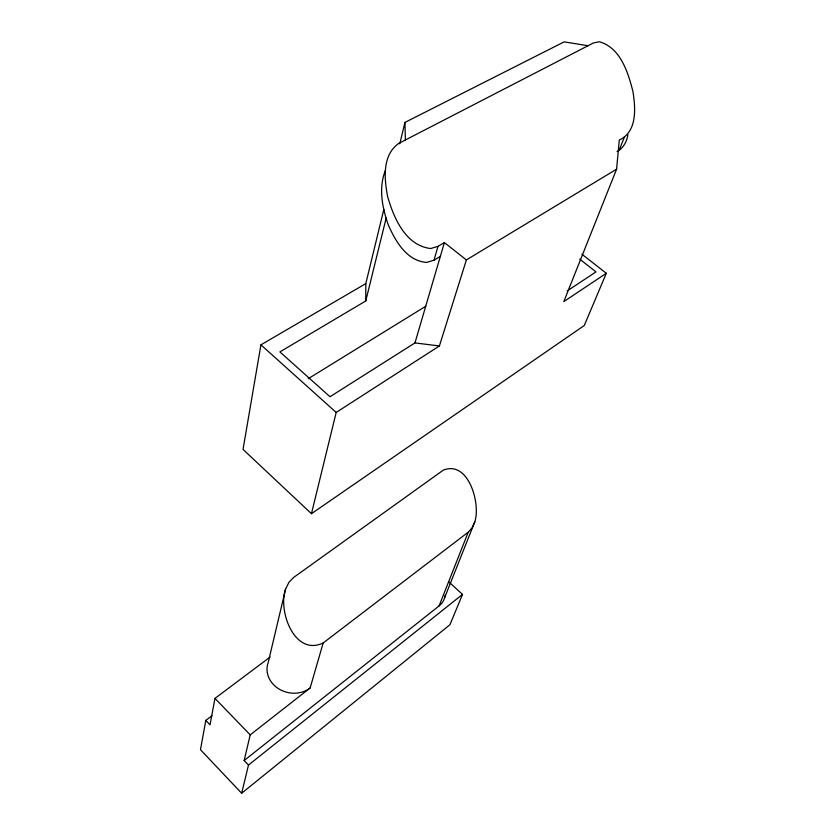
<?xml version="1.0" encoding="UTF-8"?>
<svg xmlns="http://www.w3.org/2000/svg" width="835" height="835" viewBox="0 0 835 835"><rect width="100%" height="100%" fill="white"/><g stroke="black" fill="none" stroke-linecap="round" stroke-linejoin="round"><path stroke-width="1.25" d="M466.379 259.925L444.397 242.588L437.999 246.346L430.662 248.538C405.497 245.542 393.577 217.758 387.555 196.194C384.194 178.648 382.169 155.122 398.681 143.432L593.424 42.961L599.467 41.75C620.509 47.846 628.118 72.457 632.93 91.506C635.581 107.934 637.449 131.784 619.278 140.019L616.595 169.181L466.379 259.925L439.398 345.961L414.964 342.914L330.002 396.74L279.892 351.911L365.761 300.965L365.803 283.618L383.849 209.314M365.803 283.618L260.927 344.845L243.027 449.397L311.455 513.692L584.27 325.504L606.314 273.285L581.943 254.237M212.027 715.699L205.807 720.417L200.483 749.694L241.649 793.25L449.95 624.726L462.496 594.416L449.209 582.193M627.93 134.696C626.939 141.512 623.286 148.244 617.086 151.594M270.081 657.072L214.971 698.394L210.013 724.822L205.807 720.417M474.791 521.854C480.835 503.891 468.612 459.928 443.281 470.147L293.607 577.476L288.92 582.339L285.58 589.155L268.192 662.541A25.708 22.315 13.6 0 0 279.005 689.011A25.708 22.315 13.6 0 0 310.14 687.977L323.176 642.971L468.226 532.187L472.067 527.908L474.791 521.854L444.637 597.693M285.58 589.155C277.763 610.803 294.505 656.696 323.176 642.971M241.649 793.25L248.486 765.058L244.154 760.528L250.208 734.873L310.14 687.977M399.756 143.829L404.954 122.411L564.157 41.875L588.07 45.727M311.455 513.692L336.192 412.438L439.398 345.961M365.761 300.965L386.167 218.039M385.373 170.559C378.359 187.938 382.242 207.675 388.254 224.813C395.425 241.179 406.843 261.063 426.716 262.42L433.991 260.186L437.999 246.346M414.964 342.914L444.397 242.588M244.154 760.528L439.095 605.907L468.226 532.187M619.121 150.383L624.413 137.003M616.595 169.181L563.792 301.623L606.314 273.285M248.486 765.058L462.496 594.416M567.142 290.966L596.002 271.897L579.73 259.142M308.24 378.693L425.84 306.195M433.991 260.186L440.337 256.428M260.927 344.845L336.192 412.438M214.971 698.394L250.208 734.873M404.954 122.411L405.382 139.967M445.118 595.261A23.171 18.913 21 0 1 439.095 605.907"/></g></svg>
